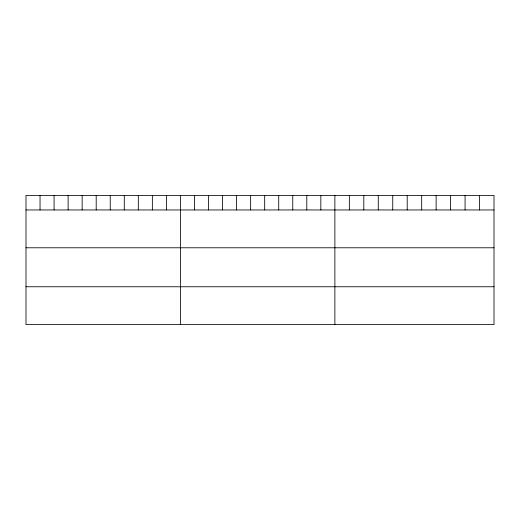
<?xml version="1.0" encoding="UTF-8"?>
<svg xmlns="http://www.w3.org/2000/svg" width="520" height="520" viewBox="0 0 520 520"><rect width="100%" height="100%" fill="white"/><g stroke="black" fill="none" stroke-linecap="round" stroke-linejoin="round"><path stroke-width="0.78" d="M494 209.957L494 324.584L26 324.584L26 195.416L494 195.416L494 209.957L26 209.957M26 247.78L494 247.78M26 286.761L494 286.761M479.538 195.416L479.538 209.957M465.069 195.416L465.069 209.957M450.606 195.416L450.606 209.957M436.137 195.416L436.137 209.957M421.675 195.416L421.675 209.957M407.206 195.416L407.206 209.957M392.743 195.416L392.743 209.957M378.274 195.416L378.274 209.957M363.812 195.416L363.812 209.957M349.343 195.416L349.343 209.957M334.88 195.416L334.88 324.584M320.84 195.416L320.84 209.957M306.8 195.416L306.8 209.957M292.76 195.416L292.76 209.957M278.72 195.416L278.72 209.957M264.68 195.416L264.68 209.957M250.64 195.416L250.64 209.957M236.6 195.416L236.6 209.957M222.56 195.416L222.56 209.957M208.52 195.416L208.52 209.957M194.48 195.416L194.48 209.957M180.44 195.416L180.44 324.584M166.4 195.416L166.4 209.957M152.36 195.416L152.36 209.957M138.32 195.416L138.32 209.957M124.28 195.416L124.28 209.957M110.24 195.416L110.24 209.957M96.2 195.416L96.2 209.957M82.16 195.416L82.16 209.957M68.12 195.416L68.12 209.957M54.08 195.416L54.08 209.957M40.04 195.416L40.04 209.957"/></g></svg>
